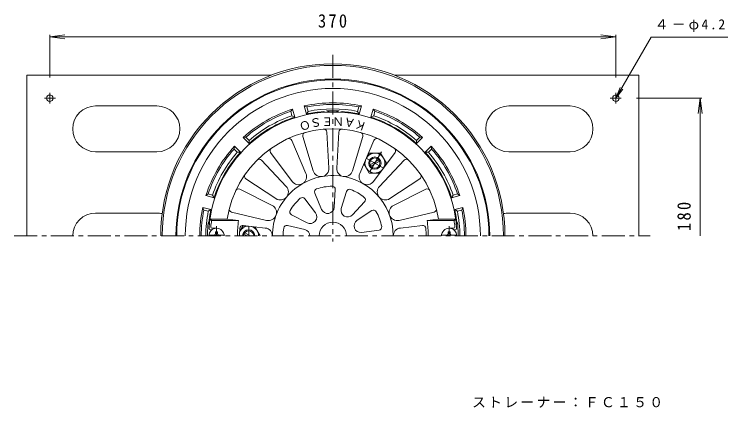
# Model space of a CAD drawing. Units: millimetres, scale not verified. Extents: x -262 to 229, y -348 to 400.
# Drawn here: x -253.1 to 213.2, y 142.9 to 400 of the extents above; entities that cross this region are included whole.
import ezdxf
from ezdxf.enums import TextEntityAlignment as Align

# ---------------------------------------------------------------- set-up
doc = ezdxf.new("R2010")
doc.units = ezdxf.units.MM
doc.header["$LTSCALE"] = 3
doc.linetypes.add('CHAIN1', pattern=[8, 5, -1, 1, -1])
for name, color, linetype, lineweight in [('0-0', 3, 'Continuous', 9), ('0-1', 2, 'Continuous', 9), ('0-2', 6, 'Continuous', 5), ('0-4', 7, 'Continuous', 9), ('0-5', 7, 'Continuous', 9), ('0-A', 4, 'Continuous', 9), ('0-B', 2, 'Continuous', 9)]:
    doc.layers.add(name, color=color, linetype=linetype, lineweight=lineweight)
doc.styles.add('ＭＳ ゴシック', font='')
doc.styles.get('ＭＳ ゴシック').set_extended_font_data('MS Gothic')

msp = doc.modelspace()

# ---------------------------------------------------------------- linework, layer by layer
at = {"layer": '0-0', "linetype": 'CHAIN1'}
for p, q in [((-44.912, 373.506), (-44.912, 251.558)), ((-253.096, 255.165), (162.465, 255.165))]:
    msp.add_line(p, q, dxfattribs=at)
at = {"layer": '0-0'}
for radius in [112.5, 111.5]:
    msp.add_arc((-44.912, 255.165), radius, 0, 180, dxfattribs=at)
at = {"layer": '0-1'}
for p, q in [((-71.269, 338.077), (-72.437, 336.641)), ((-71.659, 333.737), (-72.437, 336.641)), ((-69.844, 332.758), (-71.269, 338.077)), ((-62.117, 334.829), (-63.542, 340.147)), ((-61.812, 339.488), (-63.542, 340.147)), ((-61.034, 336.584), (-62.117, 334.829)), ((-61.034, 336.584), (-61.812, 339.488)), ((-28.79, 336.584), (-28.012, 339.488)), ((-27.707, 334.829), (-28.79, 336.584)), ((-26.282, 340.147), (-28.012, 339.488)), ((-27.707, 334.829), (-26.282, 340.147)), ((-19.98, 332.758), (-18.555, 338.077)), ((-17.386, 336.641), (-18.555, 338.077)), ((-18.165, 333.737), (-17.386, 336.641)), ((-69.844, 332.758), (-71.659, 333.737)), ((-18.165, 333.737), (-19.98, 332.758)), ((-101.71, 319.741), (-103.537, 319.447)), ((-99.643, 315.553), (-103.537, 319.447)), ((-99.584, 317.615), (-101.71, 319.741)), ((-99.584, 317.615), (-99.643, 315.553)), ((9.76, 317.615), (11.886, 319.741)), ((9.819, 315.553), (9.76, 317.615)), ((9.819, 315.553), (13.713, 319.447)), ((13.713, 319.447), (11.886, 319.741)), ((-109.194, 313.79), (-109.488, 311.963)), ((-105.3, 309.897), (-109.194, 313.79)), ((15.476, 309.897), (19.37, 313.79)), ((19.664, 311.963), (19.37, 313.79)), ((-107.362, 309.837), (-109.488, 311.963)), ((-105.3, 309.897), (-107.362, 309.837)), ((17.538, 309.837), (15.476, 309.897)), ((17.538, 309.837), (19.664, 311.963)), ((-126.388, 282.691), (-127.823, 281.522)), ((-122.505, 280.097), (-127.823, 281.522)), ((-123.484, 281.913), (-126.388, 282.691)), ((-123.484, 281.913), (-122.505, 280.097)), ((32.681, 280.097), (33.66, 281.913)), ((32.681, 280.097), (37.999, 281.522)), ((33.66, 281.913), (36.564, 282.691)), ((37.999, 281.522), (36.564, 282.691)), ((-124.575, 272.37), (-129.894, 273.795)), ((-129.235, 272.066), (-129.894, 273.795)), ((-126.331, 271.287), (-129.235, 272.066)), ((-126.331, 271.287), (-124.575, 272.37)), ((34.751, 272.37), (40.07, 273.795)), ((36.507, 271.287), (34.751, 272.37)), ((36.507, 271.287), (39.411, 272.066)), ((39.411, 272.066), (40.07, 273.795))]:
    msp.add_line(p, q, dxfattribs=at)
at = {"layer": '0-1', "color": 4}
for p, q in [((-22.992, 306.122), (-21.159, 309.297)), ((-21.162, 309.292), (-13.656, 309.292)), ((-13.656, 309.292), (-9.909, 302.801)), ((-20.507, 301.587), (-14.817, 304.872)), ((-20.007, 300.721), (-14.317, 304.006)), ((-24.632, 302.311), (-21.159, 296.297)), ((-9.912, 302.797), (-11.742, 299.627)), ((-21.159, 296.297), (-14.227, 296.297)), ((-105.852, 257.877), (-103.668, 261.66)), ((-103.662, 261.66), (-100.001, 261.66)), ((-92.409, 255.17), (-95.876, 261.174)), ((-98.912, 255.165), (-102.507, 257.241)), ((-100.912, 255.165), (-103.007, 256.375)), ((-92.412, 255.165), (-92.409, 255.17))]:
    msp.add_line(p, q, dxfattribs=at)
at = {"layer": '0-1', "color": 4, "linetype": 'CHAIN1'}
for p, q in [((-13.134, 310.206), (-21.515, 295.69)), ((-23.028, 306.039), (-11.796, 299.554)), ((-99.912, 255.165), (-99.912, 261.65))]:
    msp.add_line(p, q, dxfattribs=at)
at = {"layer": '0-1', "color": 4}
for radius in [4, 3.324]:
    msp.add_circle((-17.412, 302.797), radius, dxfattribs=at)
at = {"layer": '0-1'}
for centre, radius, start, end in [((-44.912, 255.165), 102.5, 0, 180), ((-44.912, 255.165), 102, 0, 180), ((-44.912, 255.165), 96.441, 0, 180), ((-44.912, 255.165), 87, 77.63522, 102.36475), ((-44.912, 255.165), 86, 78.66675, 101.33324), ((-44.912, 255.165), 87, 107.63522, 132.36475), ((-44.912, 255.165), 86, 108.66675, 131.33324), ((-44.912, 255.165), 81.5, 94.32832, 102.18677), ((-44.912, 255.165), 83, 78.79947, 101.20049), ((-50.912, 334.439), 2, 52.44321, 94.32849), ((-44.912, 255.165), 81.876, 87.12955, 92.87045), ((-48.912, 334.94), 2, 36.49266, 92.87048), ((-40.912, 334.94), 2, 87.12952, 143.50734), ((-38.912, 334.439), 2, 85.67151, 127.55679), ((-44.912, 255.165), 81.5, 77.81322, 85.67168), ((-44.912, 255.165), 87, 47.63522, 72.36475), ((-44.912, 255.165), 86, 48.66675, 71.33324), ((-44.912, 255.165), 81.5, 107.81322, 132.18677), ((-44.912, 255.165), 83, 108.79947, 131.20049), ((-44.912, 255.165), 81.5, 47.81322, 72.18677), ((-44.912, 255.165), 83, 48.79947, 71.20049), ((-44.912, 255.165), 87, 137.63522, 162.36475), ((-44.912, 255.165), 87, 17.63522, 42.36475), ((-44.912, 255.165), 86, 138.66675, 161.33324), ((-44.912, 255.165), 83, 138.79947, 161.20049), ((-44.912, 255.165), 81.5, 137.81322, 162.18677), ((-44.912, 255.165), 81.5, 17.81322, 42.18677), ((-44.912, 255.165), 83, 18.79947, 41.20049), ((-44.912, 255.165), 86, 18.66675, 41.33324), ((-44.912, 255.165), 87, 167.63525, 180), ((-44.912, 255.165), 86, 168.66676, 180), ((-44.912, 255.165), 83, 168.79951, 180), ((-44.912, 255.165), 81.5, 167.81323, 172.77383), ((-44.912, 255.165), 81.5, 7.22617, 12.18677), ((-44.912, 255.165), 83, 0, 11.20049), ((-44.912, 255.165), 86, 0, 11.33324), ((-44.912, 255.165), 87, 0, 12.36475), ((-44.912, 255.165), 81.876, 173.5304, 180), ((-124.279, 264.165), 2, 173.52994, 229.90825), ((-123.781, 265.165), 2, 172.77383, 214.66032), ((33.957, 265.165), 2, 325.34439, 7.22617), ((34.455, 264.165), 2, 310.09201, 6.47006), ((-44.912, 255.165), 81.876, 0, 6.4696)]:
    msp.add_arc(centre, radius, start, end, dxfattribs=at)
at = {"layer": '0-1', "color": 4}
for centre, radius, start, end in [((-17.407, 302.794), 6.5, 60.0482, 149.29428), ((-17.407, 302.794), 6.5, 331.41753, 60.04805), ((-17.407, 302.794), 6.5, 164.15411, 315.13414), ((-99.912, 255.171), 6.5, 91.41757, 156.10696), ((-99.912, 255.171), 6.5, 359.95093, 75.13414), ((-99.912, 255.165), 4, 0, 180), ((-99.912, 255.165), 3.324, 0, 180)]:
    msp.add_arc(centre, radius, start, end, dxfattribs=at)
at = {"layer": '0-2'}
for p, q in [((-47.451, 299.523), (-48.796, 323.025)), ((-41.028, 323.025), (-42.373, 299.523)), ((-62.469, 295.98), (-71.771, 317.604)), ((-64.472, 320.261), (-57.698, 297.717)), ((-32.126, 297.717), (-25.352, 320.261)), ((-18.053, 317.604), (-27.355, 295.98)), ((-85.556, 309.645), (-71.48, 290.778)), ((-18.344, 290.778), (-4.268, 309.645)), ((-75.37, 287.514), (-91.507, 304.652)), ((1.683, 304.652), (-14.454, 287.514)), ((-101.738, 292.459), (-82.058, 279.543)), ((-7.766, 279.543), (11.914, 292.459)), ((-84.597, 275.146), (-105.622, 285.731)), ((-43.356, 285.56), (-43.949, 273.975)), ((15.798, 285.731), (-5.227, 275.146)), ((-56.77, 283.195), (-52.25, 272.511)), ((-35.978, 284.259), (-39.384, 273.17)), ((-63.257, 279.449), (-56.265, 270.193)), ((-24.183, 277.449), (-32.084, 268.955)), ((-111.066, 270.774), (-88.155, 265.368)), ((-19.367, 271.71), (-29.104, 265.404)), ((-1.669, 265.368), (21.242, 270.774)), ((-125.023, 266.165), (-124.167, 265.165)), ((-125.023, 266.165), (-114.042, 266.165)), ((-114.042, 266.165), (-106.48, 265.165)), ((-72.012, 269.015), (-61.683, 263.736)), ((24.218, 266.165), (16.656, 265.165)), ((35.199, 266.165), (24.218, 266.165)), ((35.199, 266.165), (34.343, 265.165)), ((-124.167, 265.165), (-106.48, 265.165)), ((-89.037, 260.368), (-103.472, 262.07)), ((-74.575, 261.975), (-63.268, 259.38)), ((-0.787, 260.368), (13.648, 262.07)), ((34.343, 265.165), (16.656, 265.165)), ((-124.727, 259.165), (-123.912, 259.165)), ((-123.641, 260.165), (-120.912, 260.165)), ((-14.709, 258.911), (-26.221, 257.483)), ((33.817, 260.165), (31.088, 260.165)), ((34.902, 259.165), (34.088, 259.165))]:
    msp.add_line(p, q, dxfattribs=at)
for centre, radius, start, end in [((-44.912, 255.165), 81, 3.59283, 176.40717), ((-44.912, 255.165), 70, 9.04109, 170.95891), ((-62.556, 320.836), 2, 105.03868, 196.72417), ((-50.793, 322.911), 2, 3.27556, 94.96121), ((-39.031, 322.911), 2, 85.03868, 176.72417), ((-27.268, 320.836), 2, 343.27556, 74.96121), ((-73.608, 316.814), 2, 23.27556, 114.96121), ((-16.216, 316.814), 2, 65.03868, 156.72417), ((-83.953, 310.841), 2, 125.03868, 216.72417), ((-5.871, 310.841), 2, 323.27556, 54.96121), ((-92.963, 303.281), 2, 43.27556, 134.96121), ((3.139, 303.281), 2, 45.03868, 136.72417), ((-52.681, 299.224), 5.238, 196.72429, 3.27573), ((-37.143, 299.224), 5.238, 176.72429, 343.27573), ((-100.641, 294.131), 2, 145.03868, 236.72417), ((-44.912, 255.165), 39.5, 89.13309, 180), ((-67.281, 293.91), 5.238, 216.72429, 23.27573), ((-44.912, 255.165), 39.5, 0, 89.13278), ((-22.543, 293.91), 5.238, 156.72429, 323.27573), ((10.817, 294.131), 2, 303.27556, 34.96121), ((-106.521, 283.945), 2, 63.27556, 154.96121), ((-79.184, 283.923), 5.238, 236.72429, 43.27573), ((-54.928, 283.974), 2, 109.17062, 202.93054), ((-44.912, 255.165), 32.5, 90.8295, 109.1705), ((-45.354, 285.662), 2, 357.06975, 90.82961), ((-34.067, 283.672), 2, 69.17062, 162.93054), ((-44.912, 255.165), 32.5, 50.8295, 69.1705), ((-10.64, 283.923), 5.238, 136.72429, 303.27573), ((16.698, 283.945), 2, 25.03868, 116.72417), ((-44.912, 255.165), 32.5, 130.8295, 149.1705), ((-64.853, 278.243), 2, 37.06975, 130.82961), ((-25.647, 278.811), 2, 317.06975, 50.82961), ((-86.952, 270.467), 5.238, 256.72429, 63.27573), ((-2.872, 270.467), 5.238, 116.72429, 283.27573), ((-110.607, 272.721), 2, 165.03868, 256.72417), ((-71.102, 270.796), 2, 149.17062, 242.93054), ((-48.268, 274.196), 4.324, 202.93018, 357.06966), ((-35.25, 271.9), 4.324, 162.93018, 317.06966), ((-18.28, 270.031), 2, 29.17062, 122.93054), ((-44.912, 255.165), 32.5, 10.8295, 29.1705), ((20.783, 272.72), 2, 283.27556, 14.96121), ((-59.715, 267.587), 4.324, 242.93018, 37.06966), ((-123.641, 261.165), 1, 174.8239, 270), ((-57.412, 255.165), 67.5, 171.48038, 174.82341), ((-44.912, 255.165), 62.375, 170.77454, 180), ((-103.707, 260.083), 2, 83.27557, 175.21837), ((-75.022, 260.026), 2, 77.06975, 170.82961), ((-44.912, 255.165), 9, 0, 180), ((-26.753, 261.775), 4.324, 122.93018, 277.06966), ((-14.955, 260.896), 2, 277.06975, 10.82961), ((13.883, 260.083), 2, 4.78163, 96.72443), ((-44.912, 255.165), 62.375, 0, 9.22546), ((33.817, 261.165), 1, 270, 5.1761), ((-32.412, 255.165), 67.5, 5.17659, 8.51962), ((-124.727, 260.165), 1, 175.75238, 270), ((-44.912, 255.165), 61, 175.21835, 180), ((-89.65, 255.165), 5.238, 359.99924, 83.27573), ((-44.912, 255.165), 32.5, 170.8295, 180), ((-64.236, 255.165), 4.324, 359.99954, 77.06966), ((-0.174, 255.165), 5.238, 96.72424, 180.00076), ((-44.912, 255.165), 61, 0, 4.78165), ((34.902, 260.165), 1, 270, 4.24762)]:
    msp.add_arc(centre, radius, start, end, dxfattribs=at)
at = {"layer": '0-4'}
for p, q in [((-229.912, 385.213), (-219.997, 386.518)), ((-229.912, 358.628), (-229.912, 386.518)), ((-229.912, 385.213), (140.088, 385.213)), ((-229.912, 385.213), (-219.997, 383.908)), ((140.088, 385.213), (130.174, 386.518)), ((140.088, 385.213), (130.174, 383.908)), ((140.088, 358.628), (140.088, 386.518)), ((153.432, 345.165), (196.288, 345.165)), ((195.088, 345.165), (193.783, 335.251)), ((195.088, 255.165), (195.088, 345.165)), ((195.088, 345.165), (196.393, 335.251))]:
    msp.add_line(p, q, dxfattribs=at)
at = {"layer": '0-5'}
for p, q in [((140.088, 345.165), (163.116, 385.051)), ((163.116, 385.051), (213.157, 385.051)), ((140.088, 345.165), (142.958, 352.094)), ((140.088, 345.165), (144.654, 351.115))]:
    msp.add_line(p, q, dxfattribs=at)
at = {"layer": '0-A', "linetype": 'CHAIN1'}
for p, q in [((-120.912, 255.165), (-120.912, 261.673)), ((31.088, 255.165), (31.088, 261.673))]:
    msp.add_line(p, q, dxfattribs=at)
at = {"layer": '0-A'}
for p, q in [((-121.512, 256.765), (-121.512, 257.915)), ((-120.312, 257.915), (-121.512, 257.915)), ((-120.312, 256.765), (-120.312, 257.915)), ((30.488, 257.915), (31.688, 257.915)), ((30.488, 256.765), (30.488, 257.915)), ((31.688, 256.765), (31.688, 257.915)), ((-125.876, 255.765), (-115.948, 255.765)), ((36.052, 255.765), (26.124, 255.765))]:
    msp.add_line(p, q, dxfattribs=at)
for centre, radius, start, end in [((-120.912, 255.165), 5, 0, 180), ((-122.512, 256.765), 1, 270, 0), ((-119.312, 256.765), 1, 180, 270), ((31.088, 255.165), 5, 0, 180), ((29.488, 256.765), 1, 270, 0), ((32.688, 256.765), 1, 180, 270)]:
    msp.add_arc(centre, radius, start, end, dxfattribs=at)
at = {"layer": '0-B'}
for p, q in [((-244.912, 255.165), (-244.912, 360.165)), ((-244.912, 360.165), (-85.301, 360.165)), ((-4.523, 360.165), (155.088, 360.165)), ((155.088, 360.165), (155.088, 255.165)), ((-199.912, 340.165), (-159.912, 340.165)), ((110.088, 340.165), (70.088, 340.165)), ((-199.912, 310.165), (-159.912, 310.165)), ((110.088, 310.165), (70.088, 310.165)), ((-199.912, 270.165), (-159.912, 270.165)), ((110.088, 270.165), (70.088, 270.165))]:
    msp.add_line(p, q, dxfattribs=at)
at = {"layer": '0-B', "linetype": 'CHAIN1'}
for p, q in [((-226.153, 345.165), (-233.256, 345.165)), ((-229.912, 341.658), (-229.912, 348.628)), ((136.329, 345.165), (143.432, 345.165)), ((140.088, 341.658), (140.088, 348.628))]:
    msp.add_line(p, q, dxfattribs=at)
at = {"layer": '0-B'}
for centre in [(-229.912, 345.165), (140.088, 345.165)]:
    msp.add_circle(centre, 2.1, dxfattribs=at)
for centre, start, end in [((-199.912, 325.165), 90, 270), ((-159.912, 325.165), 270, 90), ((70.088, 325.165), 90, 270), ((110.088, 325.165), 270, 90), ((-199.912, 255.165), 90, 180), ((-159.912, 255.165), 76.69865, 90), ((70.088, 255.165), 90, 103.30135), ((110.088, 255.165), 0, 90)]:
    msp.add_arc(centre, 15, start, end, dxfattribs=at)

# ---------------------------------------------------------------- texts
at = {"layer": '0-2', "style": 'ＭＳ ゴシック'}
for s, rotation, p in [('Ｓ', 190, (-53.044, 334.367)), ('Ｅ', 180, (-44.662, 334.397)), ('Ｎ', 180, (-37.662, 334.397)), ('Ａ', 170, (-29.559, 333.058)), ('Ｏ', 200.001, (-61.194, 332.868)), ('Ｋ', 160, (-21.769, 330.298))]:
    msp.add_text(s, height=5.499, rotation=rotation, dxfattribs=at).set_placement(p, align=Align.BOTTOM_LEFT)
at = {"layer": '0-4', "color": 2, "insert": (-54.662, 391.213), "char_height": 8.798, "attachment_point": 7, "style": 'ＭＳ ゴシック'}
msp.add_mtext('\\T1.27;\\W0.9;370', dxfattribs=at)
at = {"layer": '0-4', "color": 2, "insert": (189.088, 258.415), "char_height": 8.798, "attachment_point": 7, "rotation": 90, "style": 'ＭＳ ゴシック'}
msp.add_mtext('\\T1.27;\\W0.9;180', dxfattribs=at)
at = {"layer": '0-5', "char_height": 6.598, "attachment_point": 7, "style": 'ＭＳ ゴシック'}
for s, insert in [('\\T1.23;４－φ4.2', (165.461, 388.384)), ('\\T1.17;ストレーナー：ＦＣ１５０', (46.088, 142.909))]:
    msp.add_mtext(s, dxfattribs=dict(at, insert=insert))

doc.saveas('drawing.dxf')
